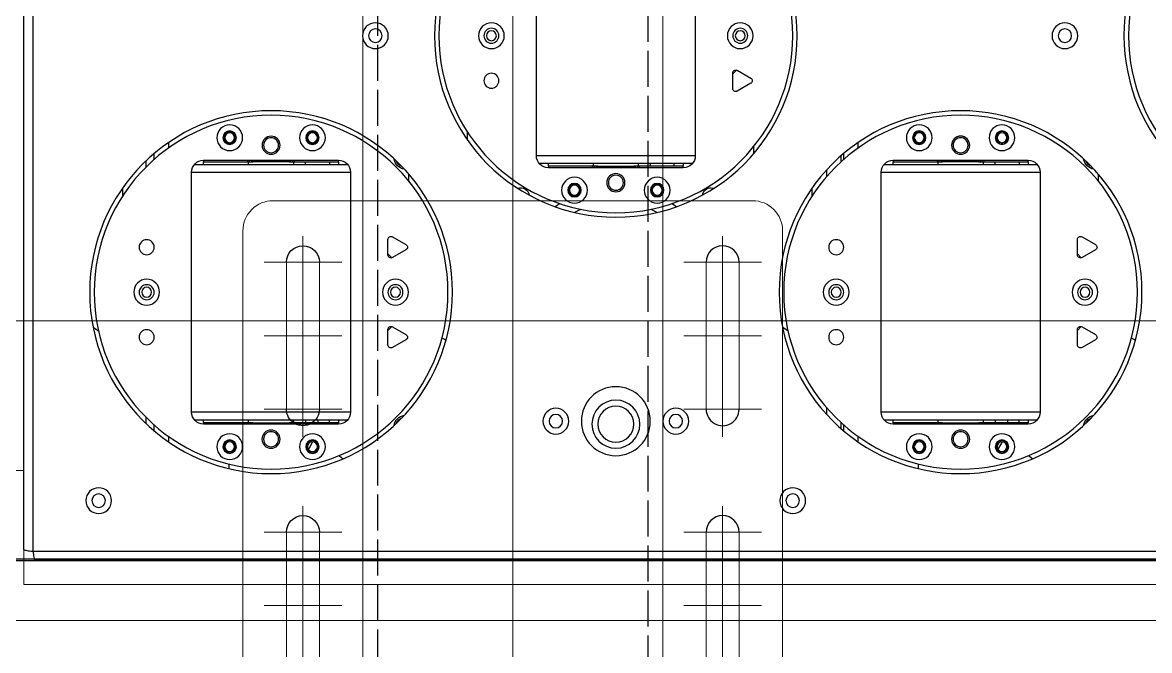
# Model space of a CAD drawing. Header units: millimetres. Extents: x 845401 to 948039, y 511594 to 550263.
# Drawn here: x 915804.7 to 916180.6, y 531281.8 to 531491.1 of the extents above; entities that cross this region are included whole.
import ezdxf

# ---------------------------------------------------------------- set-up
doc = ezdxf.new("R2010")
doc.units = ezdxf.units.MM
doc.linetypes.add('ACAD_ISO02W100', pattern=[15, 12, -3])
doc.linetypes.add('CENTER', pattern=[0])
doc.layers.add('00', color=7, linetype='Continuous')
doc.layers.add('虚线', color=4, linetype='ACAD_ISO02W100')
for name, color, linetype, lineweight in [('8101-0023040DXF_CONTINUOUS_LINE', 7, 'Continuous', 18), ('A-剖-0.10mm.......SECT-L01', 255, 'Continuous', 18), ('中心线', 1, 'CENTER', 9), ('物流设备', 7, 'Continuous', 5), ('粗实线', 7, 'Continuous', 30)]:
    doc.layers.add(name, color=color, linetype=linetype, lineweight=lineweight)

# ---------------------------------------------------------------- blocks, each defined once
blk = doc.blocks.new('1260包胶摆轮')
at = {"color": 7, "linetype": 'Continuous', "lineweight": 25}
for p, q in [((4843148.18, 879146.8), (4841955.59, 879146.8)), ((4841951.88, 879143.09), (4841951.88, 877890.51)), ((4843148.78, 879143.7), (4841954.98, 879143.7)), ((4841954.98, 879143.7), (4841954.98, 877889.9)), ((4842020.38, 879116.16), (4842020.38, 879114.61)), ((4842250.38, 879116.16), (4842250.38, 879114.61)), ((4841995.39, 879103.55), (4841995.39, 879101.57)), ((4842225.38, 879103.55), (4842225.38, 879101.57)), ((4842008.76, 879099.8), (4842060.01, 879099.8)), ((4842056.88, 879101.3), (4842011.88, 879101.3)), ((4842011.88, 879100.8), (4842011.88, 879101.3)), ((4842026.63, 879100.8), (4842011.88, 879100.8)), ((4842011.88, 879100.8), (4842011.88, 879099.8)), ((4842026.63, 879101.3), (4842026.63, 879100.8)), ((4842027.22, 879100.8), (4842026.63, 879100.8)), ((4842026.88, 879100.8), (4842026.88, 879099.8)), ((4842027.8, 879100.8), (4842027.22, 879100.8)), ((4842028.38, 879100.8), (4842027.8, 879100.8)), ((4842028.38, 879101.3), (4842028.38, 879100.8)), ((4842028.38, 879100.8), (4842040.38, 879100.8)), ((4842040.38, 879100.8), (4842040.38, 879101.3)), ((4842040.97, 879100.8), (4842040.38, 879100.8)), ((4842041.55, 879100.8), (4842040.97, 879100.8)), ((4842042.13, 879100.8), (4842041.55, 879100.8)), ((4842041.88, 879099.8), (4842041.88, 879100.8)), ((4842042.13, 879100.8), (4842042.13, 879101.3)), ((4842056.88, 879100.8), (4842042.13, 879100.8)), ((4842045.88, 879099.8), (4842045.88, 879100.8)), ((4842050.14, 879099.8), (4842049.9, 879100.8)), ((4842050.14, 879099.8), (4842049.9, 879100.8)), ((4842053.88, 879100.8), (4842053.88, 879099.8)), ((4842056.88, 879101.3), (4842056.88, 879100.8)), ((4842056.88, 879099.8), (4842056.88, 879100.8)), ((4842076.33, 879100.8), (4842076.43, 879100.8)), ((4842224.38, 879100.67), (4842224.38, 879102.69)), ((4842224.38, 879100.8), (4842224.52, 879100.8)), ((4842238.76, 879099.8), (4842264.38, 879099.8)), ((4842286.88, 879101.3), (4842241.88, 879101.3)), ((4842286.88, 879101.3), (4842241.88, 879101.3)), ((4842241.88, 879100.8), (4842241.88, 879101.3)), ((4842241.88, 879100.8), (4842241.88, 879101.3)), ((4842256.63, 879100.8), (4842241.88, 879100.8)), ((4842241.88, 879100.8), (4842241.88, 879099.8)), ((4842256.63, 879100.8), (4842241.88, 879100.8)), ((4842241.88, 879100.8), (4842241.88, 879099.8)), ((4842256.63, 879101.3), (4842256.63, 879100.8)), ((4842256.63, 879101.3), (4842256.63, 879100.8)), ((4842257.22, 879100.8), (4842256.63, 879100.8)), ((4842256.88, 879100.8), (4842256.88, 879099.8)), ((4842257.8, 879100.8), (4842257.22, 879100.8)), ((4842258.38, 879100.8), (4842257.8, 879100.8)), ((4842258.38, 879101.3), (4842258.38, 879100.8)), ((4842258.38, 879100.8), (4842264.38, 879100.8)), ((4842264.38, 879100.8), (4842270.38, 879100.8)), ((4842264.38, 879099.8), (4842290, 879099.8)), ((4842270.38, 879100.8), (4842270.38, 879101.3)), ((4842270.97, 879100.8), (4842270.38, 879100.8)), ((4842271.54, 879100.8), (4842270.97, 879100.8)), ((4842272.13, 879100.8), (4842271.54, 879100.8)), ((4842271.88, 879099.8), (4842271.88, 879100.8)), ((4842272.13, 879100.8), (4842272.13, 879101.3)), ((4842272.13, 879100.8), (4842272.13, 879101.3)), ((4842286.88, 879100.8), (4842272.13, 879100.8)), ((4842286.88, 879100.8), (4842272.13, 879100.8)), ((4842275.88, 879099.8), (4842275.88, 879100.8)), ((4842275.88, 879099.8), (4842275.88, 879100.8)), ((4842280.14, 879099.8), (4842279.9, 879100.8)), ((4842280.13, 879099.8), (4842279.9, 879100.8)), ((4842283.88, 879100.8), (4842283.88, 879099.8)), ((4842283.88, 879100.8), (4842283.88, 879099.8)), ((4842286.88, 879101.3), (4842286.88, 879100.8)), ((4842286.88, 879101.3), (4842286.88, 879100.8)), ((4842286.88, 879099.8), (4842286.88, 879100.8)), ((4842286.88, 879099.8), (4842286.88, 879100.8)), ((4842306.33, 879100.8), (4842306.43, 879100.8)), ((4842007.88, 879097.3), (4842007.88, 879017.3)), ((4842060.88, 879017.3), (4842060.88, 879097.3)), ((4842237.88, 879097.3), (4842237.88, 879017.3)), ((4842237.88, 879097.3), (4842237.88, 879017.3)), ((4842290.88, 879017.3), (4842290.88, 879097.3)), ((4842290.88, 879017.3), (4842290.88, 879097.3)), ((4842073.38, 879074.9), (4842073.38, 879069.7)), ((4842079.38, 879073.16), (4842074.88, 879075.76)), ((4842092.66, 879073.54), (4842092.57, 879073.21)), ((4842303.38, 879074.9), (4842303.38, 879069.7)), ((4842303.38, 879074.9), (4842303.38, 879069.7)), ((4842309.38, 879073.16), (4842304.88, 879075.76)), ((4842309.38, 879073.16), (4842304.88, 879075.76)), ((4842322.66, 879073.54), (4842322.57, 879073.21)), ((4842074.64, 879068.73), (4842073.38, 879070.04)), ((4842074.88, 879068.83), (4842079.38, 879071.43)), ((4842304.63, 879068.73), (4842303.38, 879070.04)), ((4842304.63, 879068.73), (4842303.38, 879070.04)), ((4842304.88, 879068.83), (4842309.38, 879071.43)), ((4842304.88, 879068.83), (4842309.38, 879071.43)), ((4842073.38, 879044.55), (4842074.64, 879045.86)), ((4842073.38, 879044.9), (4842073.38, 879039.7)), ((4842079.38, 879043.16), (4842074.88, 879045.76)), ((4842303.38, 879044.55), (4842304.63, 879045.86)), ((4842303.38, 879044.56), (4842304.63, 879045.86)), ((4842303.38, 879044.9), (4842303.38, 879039.7)), ((4842303.38, 879044.9), (4842303.38, 879039.7)), ((4842309.38, 879043.16), (4842304.88, 879045.76)), ((4842309.38, 879043.16), (4842304.88, 879045.76)), ((4842074.88, 879038.83), (4842079.38, 879041.43)), ((4842304.88, 879038.83), (4842309.38, 879041.43)), ((4842304.88, 879038.83), (4842309.38, 879041.43)), ((4841984.88, 879025.19), (4841984.88, 879022.51)), ((4842214.88, 879025.19), (4842214.88, 879022.52)), ((4842080.38, 879020.35), (4842080.38, 879018)), ((4842181.2, 879022.48), (4842182.18, 879022.64)), ((4842310.38, 879020.35), (4842310.38, 879018)), ((4841995.39, 879013.02), (4841995.39, 879011.04)), ((4842060.01, 879014.8), (4842008.76, 879014.8)), ((4842011.88, 879014.8), (4842011.88, 879013.8)), ((4842011.88, 879013.3), (4842011.88, 879013.8)), ((4842011.88, 879013.8), (4842026.63, 879013.8)), ((4842011.88, 879013.3), (4842056.88, 879013.3)), ((4842026.63, 879013.8), (4842026.63, 879013.3)), ((4842026.63, 879013.8), (4842027.22, 879013.8)), ((4842026.88, 879014.8), (4842026.88, 879013.8)), ((4842027.22, 879013.8), (4842027.8, 879013.8)), ((4842027.8, 879013.8), (4842028.38, 879013.8)), ((4842040.38, 879013.8), (4842028.38, 879013.8)), ((4842028.38, 879013.8), (4842028.38, 879013.3)), ((4842040.38, 879013.3), (4842040.38, 879013.8)), ((4842040.38, 879013.8), (4842040.97, 879013.8)), ((4842040.97, 879013.8), (4842041.55, 879013.8)), ((4842041.55, 879013.8), (4842042.13, 879013.8)), ((4842041.88, 879013.8), (4842041.88, 879014.8)), ((4842042.13, 879013.3), (4842042.13, 879013.8)), ((4842042.13, 879013.8), (4842056.88, 879013.8)), ((4842045.88, 879014.8), (4842045.88, 879013.8)), ((4842053.88, 879013.8), (4842053.88, 879014.8)), ((4842056.88, 879013.8), (4842056.88, 879014.8)), ((4842056.88, 879013.8), (4842056.88, 879013.3)), ((4842123.76, 879014.3), (4842175.01, 879014.3)), ((4842171.88, 879015.8), (4842126.88, 879015.8)), ((4842126.88, 879015.3), (4842126.88, 879015.8)), ((4842141.63, 879015.3), (4842126.88, 879015.3)), ((4842126.88, 879015.3), (4842126.88, 879014.3)), ((4842141.63, 879015.8), (4842141.63, 879015.3)), ((4842142.22, 879015.3), (4842141.63, 879015.3)), ((4842141.88, 879015.3), (4842141.88, 879014.3)), ((4842142.8, 879015.3), (4842142.22, 879015.3)), ((4842143.38, 879015.3), (4842142.8, 879015.3)), ((4842143.38, 879015.8), (4842143.38, 879015.3)), ((4842143.38, 879015.3), (4842155.38, 879015.3)), ((4842155.38, 879015.3), (4842155.38, 879015.8)), ((4842155.97, 879015.3), (4842155.38, 879015.3)), ((4842156.55, 879015.3), (4842155.97, 879015.3)), ((4842157.13, 879015.3), (4842156.55, 879015.3)), ((4842156.88, 879014.3), (4842156.88, 879015.3)), ((4842157.13, 879015.3), (4842157.13, 879015.8)), ((4842171.88, 879015.3), (4842157.13, 879015.3)), ((4842160.88, 879014.3), (4842160.88, 879015.3)), ((4842168.88, 879015.3), (4842168.88, 879014.3)), ((4842171.88, 879015.8), (4842171.88, 879015.3)), ((4842171.88, 879014.3), (4842171.88, 879015.3)), ((4842224.38, 879011.91), (4842224.38, 879013.92)), ((4842225.38, 879013.02), (4842225.38, 879011.05)), ((4842264.38, 879014.8), (4842238.76, 879014.8)), ((4842241.88, 879014.8), (4842241.88, 879013.8)), ((4842241.88, 879014.8), (4842241.88, 879013.8)), ((4842241.88, 879013.3), (4842241.88, 879013.8)), ((4842241.88, 879013.8), (4842256.63, 879013.8)), ((4842241.88, 879013.3), (4842241.88, 879013.8)), ((4842241.88, 879013.8), (4842256.63, 879013.8)), ((4842241.88, 879013.3), (4842286.88, 879013.3)), ((4842241.88, 879013.3), (4842286.88, 879013.3)), ((4842256.63, 879013.8), (4842256.63, 879013.3)), ((4842256.63, 879013.8), (4842257.22, 879013.8)), ((4842256.63, 879013.8), (4842256.63, 879013.3)), ((4842256.88, 879014.8), (4842256.88, 879013.8)), ((4842257.22, 879013.8), (4842257.8, 879013.8)), ((4842257.8, 879013.8), (4842258.38, 879013.8)), ((4842264.38, 879013.8), (4842258.38, 879013.8)), ((4842258.38, 879013.8), (4842258.38, 879013.3)), ((4842290, 879014.8), (4842264.38, 879014.8)), ((4842270.38, 879013.8), (4842264.38, 879013.8)), ((4842270.38, 879013.3), (4842270.38, 879013.8)), ((4842270.38, 879013.8), (4842270.97, 879013.8)), ((4842270.97, 879013.8), (4842271.54, 879013.8)), ((4842271.54, 879013.8), (4842272.13, 879013.8)), ((4842271.88, 879013.8), (4842271.88, 879014.8)), ((4842272.13, 879013.3), (4842272.13, 879013.8)), ((4842272.13, 879013.8), (4842286.88, 879013.8)), ((4842272.13, 879013.3), (4842272.13, 879013.8)), ((4842272.13, 879013.8), (4842286.88, 879013.8)), ((4842275.88, 879014.8), (4842275.88, 879013.8)), ((4842275.88, 879014.8), (4842275.88, 879013.8)), ((4842283.88, 879013.8), (4842283.88, 879014.8)), ((4842283.88, 879013.8), (4842283.88, 879014.8)), ((4842286.88, 879013.8), (4842286.88, 879014.8)), ((4842286.88, 879013.8), (4842286.88, 879014.8)), ((4842286.88, 879013.8), (4842286.88, 879013.3)), ((4842286.88, 879013.8), (4842286.88, 879013.3)), ((4842122.88, 879011.8), (4842122.88, 878931.8)), ((4842175.88, 878931.8), (4842175.88, 879011.8)), ((4842195.38, 879011.1), (4842195.38, 879008.75)), ((4842099.88, 879006.58), (4842099.88, 879003.9)), ((4842194.38, 878987.66), (4842189.88, 878990.26)), ((4842188.38, 878989.4), (4842188.38, 878984.2)), ((4842189.64, 878983.23), (4842188.38, 878984.54)), ((4842189.88, 878983.33), (4842194.38, 878985.93))]:
    blk.add_line(p, q, dxfattribs=at)
at = {"color": 8, "linetype": 'Continuous', "lineweight": 25}
for p, q in [((4842000.12, 879105.33), (4842000.12, 879107.16)), ((4842230.12, 879105.33), (4842230.12, 879107.16)), ((4841992.65, 879099), (4841992.65, 879101.1)), ((4842027.22, 879101.3), (4842027.22, 879100.8)), ((4842027.8, 879100.8), (4842027.8, 879101.3)), ((4842040.97, 879101.3), (4842040.97, 879100.8)), ((4842041.55, 879100.8), (4842041.55, 879101.3)), ((4842257.22, 879101.3), (4842257.22, 879100.8)), ((4842257.8, 879100.8), (4842257.8, 879101.3)), ((4842270.97, 879101.3), (4842270.97, 879100.8)), ((4842271.54, 879100.8), (4842271.54, 879101.3)), ((4842060.88, 879097.3), (4842007.88, 879097.3)), ((4842219.65, 879095.77), (4842219.65, 879098.03)), ((4842290.88, 879097.3), (4842237.88, 879097.3)), ((4842290.88, 879097.3), (4842237.88, 879097.3)), ((4842007.88, 879017.3), (4842060.88, 879017.3)), ((4842219.65, 879016.57), (4842219.65, 879018.83)), ((4842237.88, 879017.3), (4842290.88, 879017.3)), ((4842237.88, 879017.3), (4842290.88, 879017.3)), ((4841992.65, 879013.5), (4841992.65, 879015.59)), ((4842027.22, 879013.8), (4842027.22, 879013.3)), ((4842027.8, 879013.3), (4842027.8, 879013.8)), ((4842040.97, 879013.8), (4842040.97, 879013.3)), ((4842041.55, 879013.3), (4842041.55, 879013.8)), ((4842142.22, 879015.8), (4842142.22, 879015.3)), ((4842142.8, 879015.3), (4842142.8, 879015.8)), ((4842155.97, 879015.8), (4842155.97, 879015.3)), ((4842156.55, 879015.3), (4842156.55, 879015.8)), ((4842257.22, 879013.8), (4842257.22, 879013.3)), ((4842257.8, 879013.3), (4842257.8, 879013.8)), ((4842270.97, 879013.8), (4842270.97, 879013.3)), ((4842271.54, 879013.3), (4842271.54, 879013.8)), ((4842000.12, 879007.43), (4842000.12, 879009.26)), ((4842175.88, 879011.8), (4842122.88, 879011.8)), ((4842230.12, 879007.44), (4842230.12, 879009.26))]:
    blk.add_line(p, q, dxfattribs=at)
at = {"color": 7, "linetype": 'Continuous', "lineweight": 25, "flags": 128}
for points in [[(4842057.04, 879111.78), (4842057.89, 879112.43), (4842058.43, 879112.82)], [(4842287.03, 879111.78), (4842287.89, 879112.43), (4842288.42, 879112.82)], [(4842048.2, 879107.15), (4842047.06, 879109.33), (4842046.81, 879109.71)], [(4842048.2, 879107.15), (4842047.06, 879109.33), (4842046.81, 879109.71)], [(4842278.2, 879107.15), (4842277.06, 879109.33), (4842276.8, 879109.71)], [(4842278.19, 879107.15), (4842277.05, 879109.33), (4842276.8, 879109.71)], [(4842092.73, 879073.28), (4842092.08, 879072.99), (4842091.35, 879072.64)], [(4842322.73, 879073.28), (4842322.07, 879072.99), (4842321.35, 879072.64)], [(4841976.84, 879070.31), (4841976.18, 879069.87), (4841975.03, 879069.03)], [(4842206.83, 879070.31), (4842206.18, 879069.87), (4842205.03, 879069.03)], [(4842129.08, 879028.79), (4842129.39, 879028.57), (4842130.64, 879027.74)], [(4842135.53, 879030.69), (4842136.79, 879030.07), (4842137.76, 879029.64)], [(4842161.01, 879029.64), (4842161.98, 879030.07), (4842163.24, 879030.69)], [(4842168.13, 879027.74), (4842169.38, 879028.57), (4842169.69, 879028.79)]]:
    blk.add_lwpolyline(points, dxfattribs=at)
at = {"color": 7, "linetype": 'Continuous', "lineweight": 25}
for centre, radius in [((4841976.88, 879126.8), 4.3), ((4842208.38, 879126.8), 4.3), ((4841976.88, 879126.8), 2.25), ((4842208.38, 879126.8), 2.25), ((4842034.38, 879057.3), 60.5), ((4842034.38, 879057.3), 59), ((4842264.38, 879057.3), 60.5), ((4842264.38, 879057.3), 59), ((4842264.38, 879057.3), 59), ((4842020.58, 879108.8), 4.3), ((4842020.58, 879108.8), 2.25), ((4842020.58, 879108.8), 2.03), ((4842020.58, 879108.8), 1.65), ((4842048.18, 879108.8), 4.3), ((4842048.18, 879108.8), 2.25), ((4842048.18, 879108.8), 2.03), ((4842048.18, 879108.8), 1.65), ((4842149.38, 879100.3), 11.5), ((4842250.58, 879108.8), 4.3), ((4842250.58, 879108.8), 4.3), ((4842250.58, 879108.8), 2.25), ((4842250.58, 879108.8), 2.25), ((4842250.58, 879108.8), 2.03), ((4842250.58, 879108.8), 2.02), ((4842250.58, 879108.8), 1.65), ((4842250.58, 879108.8), 1.65), ((4842278.18, 879108.8), 4.3), ((4842278.18, 879108.8), 4.3), ((4842278.18, 879108.8), 2.25), ((4842278.18, 879108.8), 2.25), ((4842278.18, 879108.8), 2.03), ((4842278.18, 879108.8), 2.02), ((4842278.18, 879108.8), 1.65), ((4842278.18, 879108.8), 1.65), ((4842034.38, 879106.3), 3.03), ((4842034.38, 879106.3), 2.5), ((4842149.38, 879101.3), 8), ((4842149.38, 879101.3), 6), ((4842264.38, 879106.3), 3.03), ((4842264.38, 879106.3), 3.03), ((4842264.38, 879106.3), 2.5), ((4842264.38, 879106.3), 2.5), ((4842129.38, 879100.3), 4.3), ((4842169.38, 879100.3), 4.3), ((4842129.38, 879100.3), 2.25), ((4842169.38, 879100.3), 2.25), ((4841992.88, 879072.3), 2.5), ((4842222.88, 879072.3), 2.5), ((4842222.88, 879072.3), 2.5), ((4841992.88, 879057.3), 4.3), ((4842075.88, 879057.3), 4.3), ((4842222.88, 879057.3), 4.3), ((4842222.88, 879057.3), 4.3), ((4842305.88, 879057.3), 4.3), ((4842305.88, 879057.3), 4.3), ((4841992.88, 879057.3), 2.5), ((4841992.88, 879057.3), 1.65), ((4842075.88, 879057.3), 2.5), ((4842075.88, 879057.3), 1.65), ((4842222.88, 879057.3), 2.5), ((4842222.88, 879057.3), 2.5), ((4842222.88, 879057.3), 1.65), ((4842222.88, 879057.3), 1.65), ((4842305.88, 879057.3), 2.5), ((4842305.88, 879057.3), 2.5), ((4842305.88, 879057.3), 1.65), ((4842305.88, 879057.3), 1.65), ((4841992.88, 879042.3), 2.5), ((4842222.88, 879042.3), 2.5), ((4842222.88, 879042.3), 2.5), ((4842149.38, 878971.8), 60.5), ((4842379.38, 878971.8), 60.5), ((4842149.38, 878971.8), 59), ((4842379.38, 878971.8), 59), ((4842135.58, 879023.3), 4.3), ((4842135.58, 879023.3), 2.25), ((4842135.58, 879023.3), 2.03), ((4842135.58, 879023.3), 1.65), ((4842163.18, 879023.3), 4.3), ((4842163.18, 879023.3), 2.25), ((4842163.18, 879023.3), 2.03), ((4842163.18, 879023.3), 1.65), ((4842149.38, 879020.8), 3.03), ((4842149.38, 879020.8), 2.5), ((4842020.58, 879005.8), 4.3), ((4842034.38, 879008.3), 3.02), ((4842034.38, 879008.3), 2.5), ((4842048.18, 879005.8), 4.3), ((4842250.58, 879005.8), 4.3), ((4842250.58, 879005.8), 4.3), ((4842264.38, 879008.3), 3.02), ((4842264.38, 879008.3), 3.03), ((4842264.38, 879008.3), 2.5), ((4842264.38, 879008.3), 2.5), ((4842278.18, 879005.8), 4.3), ((4842278.18, 879005.8), 4.3), ((4842020.58, 879005.8), 2.25), ((4842020.58, 879005.8), 2.02), ((4842020.58, 879005.8), 1.65), ((4842048.18, 879005.8), 2.25), ((4842048.18, 879005.8), 2.02), ((4842048.18, 879005.8), 1.65), ((4842250.58, 879005.8), 2.25), ((4842250.58, 879005.8), 2.25), ((4842250.58, 879005.8), 2.02), ((4842250.58, 879005.8), 2.03), ((4842250.58, 879005.8), 1.65), ((4842250.58, 879005.8), 1.65), ((4842278.18, 879005.8), 2.25), ((4842278.18, 879005.8), 2.25), ((4842278.18, 879005.8), 2.03), ((4842278.18, 879005.8), 2.03), ((4842278.18, 879005.8), 1.65), ((4842278.18, 879005.8), 1.65), ((4842107.88, 878986.8), 2.5), ((4842069.17, 878971.8), 4.3), ((4842107.88, 878971.8), 4.3), ((4842190.88, 878971.8), 4.3), ((4842299.17, 878971.8), 4.3), ((4842069.17, 878971.8), 2.25), ((4842107.88, 878971.8), 2.5), ((4842107.88, 878971.8), 1.65), ((4842190.88, 878971.8), 2.5), ((4842190.88, 878971.8), 1.65), ((4842299.17, 878971.8), 2.25)]:
    blk.add_circle(centre, radius, dxfattribs=at)
for centre, radius, start, end in [((4842011.88, 879097.3), 4, 90, 180), ((4842056.88, 879097.3), 4, 0, 90), ((4842079.38, 879102.3), 4, 187.8446, 262.1551), ((4842079.38, 879102.3), 3.4, 203.0313, 246.9684), ((4842241.88, 879097.3), 4, 90, 180), ((4842241.88, 879097.3), 4, 90, 180), ((4842286.88, 879097.3), 4, 0, 90), ((4842286.88, 879097.3), 4, 0, 90), ((4842309.38, 879102.3), 4, 187.7927, 262.2114), ((4842309.38, 879102.3), 3.4, 202.9308, 247.0733), ((4842074.38, 879074.9), 1, 60, 180), ((4842078.88, 879072.3), 1, 300, 60), ((4842304.38, 879074.9), 1, 60, 180), ((4842304.38, 879074.9), 1, 60, 180), ((4842308.88, 879072.3), 1, 300, 60), ((4842308.88, 879072.3), 1, 300, 60), ((4842074.38, 879069.7), 1, 180, 300), ((4842304.38, 879069.7), 1, 180, 300), ((4842304.38, 879069.7), 1, 180, 300), ((4842074.38, 879044.9), 1, 60, 180), ((4842078.88, 879042.3), 1, 300, 60), ((4842304.38, 879044.9), 1, 60, 180), ((4842304.38, 879044.9), 1, 60, 180), ((4842308.88, 879042.3), 1, 300, 60), ((4842308.88, 879042.3), 1, 300, 60), ((4842074.38, 879039.7), 1, 180, 300), ((4842304.38, 879039.7), 1, 180, 300), ((4842304.38, 879039.7), 1, 180, 300), ((4842117.56, 879025.48), 3, 251.0851, 350.2306), ((4842181.2, 879025.48), 3, 189.774, 270), ((4842011.88, 879017.3), 4, 180, 270), ((4842056.88, 879017.3), 4, 270, 0), ((4842241.88, 879017.3), 4, 180, 270), ((4842241.88, 879017.3), 4, 180, 270), ((4842286.88, 879017.3), 4, 270, 0), ((4842286.88, 879017.3), 4, 270, 0), ((4842079.38, 879012.3), 4, 97.8449, 172.1554), ((4842079.38, 879012.3), 3.4, 113.0316, 156.9687), ((4842126.88, 879011.8), 4, 90, 180), ((4842171.88, 879011.8), 4, 0, 90), ((4842309.38, 879012.3), 4, 97.7886, 172.2073), ((4842309.38, 879012.3), 3.4, 112.9267, 157.0692), ((4842189.38, 878989.4), 1, 60, 180), ((4842193.88, 878986.8), 1, 300, 60), ((4842189.38, 878984.2), 1, 180, 300)]:
    blk.add_arc(centre, radius, start, end, dxfattribs=at)
for points, knots in [([(4841954.98, 879143.7), (4841955.03, 879144.05), (4841955.11, 879144.75), (4841955.25, 879145.69), (4841955.38, 879146.39), (4841955.49, 879146.75), (4841955.56, 879146.78), (4841955.59, 879146.8)], [0, 0, 0, 0, 0.216378, 0.432755, 0.64912, 0.865484, 1, 1, 1, 1]), ([(4841951.88, 879143.09), (4841951.92, 879143.13), (4841951.99, 879143.22), (4841952.53, 879143.35), (4841953.33, 879143.49), (4841954.2, 879143.6), (4841954.77, 879143.67), (4841954.98, 879143.7)], [0, 0, 0, 0, 0.2163777, 0.4327554, 0.6491198, 0.8654841, 1, 1, 1, 1])]:
    blk.add_open_spline(points, degree=3, knots=knots, dxfattribs=at)
blk = doc.blocks.new('小盘摆轮加过渡板')
at = {"layer": 'A-剖-0.10mm.......SECT-L01', "color": 4}
for points in [[(735451.26, 342660.57), (734251.26, 342660.57), (734251.26, 341382.62), (735451.26, 341382.62)], [(735451.26, 342650.57), (734251.26, 342650.57), (734251.26, 341390.57), (735451.26, 341390.57)]]:
    blk.add_lwpolyline(points, close=True, dxfattribs=at)
at = {"layer": 'A-剖-0.10mm.......SECT-L01', "color": 1, "xscale": -1, "rotation": 180}
blk.add_blockref('1260包胶摆轮', (-4107700.62, 1220537.36), dxfattribs=at)
blk = doc.blocks.new('*U100542')
at = {"color": 1}
blk.add_lwpolyline([(0, -630), (2831, -630), (2831, 630), (0, 630)], close=True, dxfattribs=at)
at = {"color": 4}
blk.add_lwpolyline([(0, -600), (2831, -600), (2831, 600), (0, 600)], close=True, dxfattribs=at)
for tag, p in [('设备编号', (485.24, 55.29)), ('设备高度', (489.75, -155.56))]:
    blk.add_attdef(tag, p, '', height=100)
at = {"flags": 1}
blk.add_attdef('设备类型', (16574.65, -37.08), '', height=100, dxfattribs=at)
blk = doc.blocks.new('G$C0940C817')
at = {"linetype": 'Continuous', "lineweight": 25}
for p, q in [((2240.15, 2119.5), (40.15, 2119.5)), ((799.8, 2120), (1480.5, 2120))]:
    blk.add_line(p, q, dxfattribs=at)
blk = doc.blocks.new('螺旋滑槽3')
at = {"rotation": 180}
blk.add_blockref('G$C0940C817', (1174887.04, 1943894.6, 0.25), dxfattribs=at)
blk = doc.blocks.new('C线')
blk.add_blockref('小盘摆轮加过渡板', (263423.7, 128758.97, -3.59))
at = {"layer": '8101-0023040DXF_CONTINUOUS_LINE', "color": 2, "xscale": -1, "rotation": 180}
blk.add_blockref('螺旋滑槽3', (-175921.93, 2411924.63, 25.12), dxfattribs=at)
at = {"layer": '物流设备', "color": 0, "xscale": -1}
blk.add_blockref('*U100542', (997674.96, 470779.53, 25.38), dxfattribs=at)
blk = doc.blocks.new('G$C0CC04805')
for p, q in [((48.15, 18.45), (-0.85, 18.45)), ((48.15, 7.45), (-0.85, 7.45))]:
    blk.add_line(p, q)
at = {"layer": '中心线'}
for p, q in [((-0.85, 25.91), (-0.85, 0)), ((23.65, 25.91), (23.65, 0)), ((48.15, 25.91), (48.15, 0)), ((57.35, 12.95), (-9.5, 12.95))]:
    blk.add_line(p, q, dxfattribs=at)
at = {"layer": '粗实线'}
for centre, start, end in [((-0.85, 12.95), 90, 270), ((48.15, 12.95), 270, 90)]:
    blk.add_arc(centre, 5.5, start, end, dxfattribs=at)
blk = doc.blocks.new('G$C4B261617')
blk.add_lwpolyline([(165, -5), (5, -5, -0.414214), (-5, 5), (-5, 165, -0.414214), (5, 175), (165, 175, -0.414214), (175, 165), (175, 5, -0.414214)], format="xyb", close=True)
at = {"rotation": 90.00000000000001}
for p in [(27.95, 106.35), (27.95, 16.35)]:
    blk.add_blockref('G$C0CC04805', p, dxfattribs=at)
at = {"xscale": -1, "rotation": 270}
for p in [(142.05, 106.35), (142.05, 16.35)]:
    blk.add_blockref('G$C0CC04805', p, dxfattribs=at)
blk = doc.blocks.new('G$C42BA1229')
for p, q in [((0, 140), (1870, 140)), ((1870, 40), (0, 40))]:
    blk.add_line(p, q)
at = {"layer": '虚线'}
for p, q in [((0, 135), (1870, 135)), ((1870, 45), (0, 45))]:
    blk.add_line(p, q, dxfattribs=at)
at = {"color": 1, "xscale": -1, "rotation": 89.99999999999977}
blk.add_blockref('G$C4B261617', (420, 175), dxfattribs=at)
blk = doc.blocks.new('A$C43D91BAB')
at = {"layer": '中心线'}
blk.add_line((150.49, 10, 5486.14), (150.49, 1880, 5486.14), dxfattribs=at)
at = {"layer": 'A-剖-0.10mm.......SECT-L01', "rotation": 90}
blk.add_blockref('G$C42BA1229', (240.49, 10, 5486.14), dxfattribs=at)
blk = doc.blocks.new('BC线平台')
at = {"layer": 'A-剖-0.10mm.......SECT-L01', "color": 2, "elevation": 0.98}
blk.add_lwpolyline([(776874.46, 363350.44), (808174.13, 363350.44), (808174.13, 363250.44), (776874.46, 363250.44)], close=True, dxfattribs=at)
at = {"color": 0, "linetype": 'ByBlock'}
blk.add_blockref('A$C43D91BAB', (795129.42, 362955.44, -5485.17), dxfattribs=at)

msp = doc.modelspace()

# ---------------------------------------------------------------- block references
at = {"layer": '00'}
for name, p in [('BC线平台', (120688.34, 168041.31, -0.98)), ('C线', (-81869.83, 61162.22))]:
    msp.add_blockref(name, p, dxfattribs=at)

doc.saveas('drawing.dxf')
